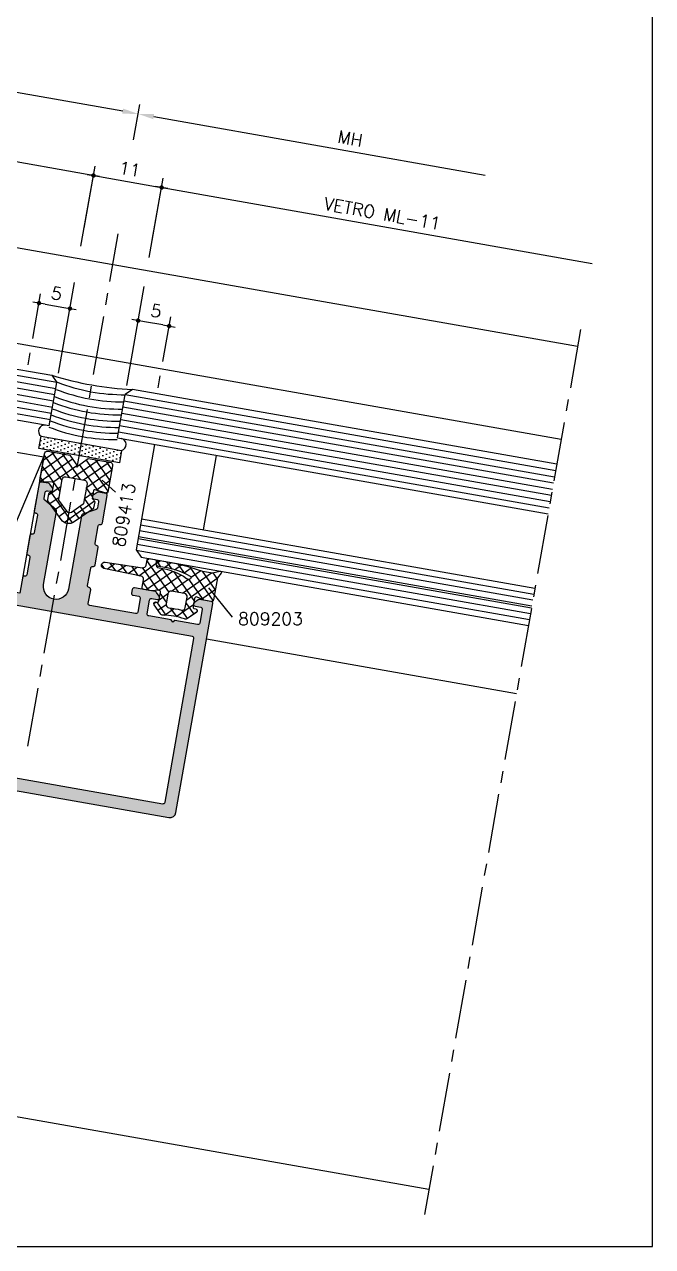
# Model space of a CAD drawing. Extents: x 0 to 4131, y -1600 to 527.
# Drawn here: x 340.2 to 440, y -640 to -445.7 of the extents above; entities that cross this region are included whole.
import ezdxf
from ezdxf.enums import TextEntityAlignment as Align

# ---------------------------------------------------------------- set-up
doc = ezdxf.new("R2010")
doc.units = 0
doc.header["$LTSCALE"] = 7.5
doc.header["$MEASUREMENT"] = 0
doc.linetypes.add('CENTER', pattern=[2, 1.25, -0.25, 0.25, -0.25])
doc.layers.get('0').update_dxf_attribs({"linetype": 'CONTINUOUS'})
doc.layers.get('DEFPOINTS').update_dxf_attribs({"linetype": 'CONTINUOUS'})
for name, color, linetype in [('ASSI', 1, 'CENTER'), ('FILL', 8, 'CONTINUOUS'), ('FINE', 7, 'CONTINUOUS'), ('GOMMA', 3, 'CONTINUOUS'), ('GROSSA', 4, 'CONTINUOUS'), ('MARCHIO', 7, 'CONTINUOUS'), ('QUOTE', 254, 'CONTINUOUS'), ('TESTO', 2, 'CONTINUOUS'), ('TRATTEGGI', 140, 'CONTINUOUS'), ('VETRO', 6, 'CONTINUOUS')]:
    doc.layers.add(name, color=color, linetype=linetype)
doc.styles.get("Standard").update_dxf_attribs({"font": 'romans.shx'})
doc.dimstyles.new('SCALA_1-1$0', dxfattribs={"dimtxt": 2, "dimasz": 1, "dimexe": 1.5, "dimexo": 1.5, "dimgap": 1, "dimtad": 3, "dimdsep": 46, "dimtxsty": 'Standard', "dimblk1": 'PUNTO', "dimblk2": 'PUNTO', "dimsah": 1, "dimcen": 0.09, "dimclrt": 2, "dimadec": 0, "dimazin": 0, "dimtfac": 0.7, "dimtmove": 0, "dimatfit": 3, "dimldrblk": 'PUNTO', "dimfxl": 1, "dimtolj": 2, "dimarcsym": 0})
pattern_1 = [(215, (229.9999999999999, -640), (0.7169705454388076, -1.02394005536124), []), (305, (229.9999999999999, -640), (1.02394005536124, 0.7169705454388076), [])]

# ---------------------------------------------------------------- blocks, each defined once
blk = doc.blocks.new('PUNTO')
blk.add_line((-1, 0), (1, 0))
at = {"const_width": 0.35}
blk.add_lwpolyline([(-0.1750000000000114, 0, 1), (0.1750000000000114, 0, 1)], format="xyb", close=True, dxfattribs=at)
blk = doc.blocks.new('*D238')
at = {"layer": 'DEFPOINTS', "color": 0, "transparency": 16777216}
for p in [(282.6977102990738, -457.6664681629597), (280.8408573280918, -468.1972046589948), (349.4048507702355, -479.5830029527925)]:
    blk.add_point(p, dxfattribs=at)
at = {"layer": 'QUOTE', "color": 0, "lineweight": -2, "transparency": 16777216}
for p, q in [((350.1565247938926, -469.5612772450019), (282.6977102990738, -457.6664681629597)), ((349.6653230367359, -478.1057913232742), (351.4018048134052, -468.2577137931505))]:
    blk.add_line(p, q, dxfattribs=at)
at = {"layer": 'QUOTE', "color": 0, "lineweight": -2, "transparency": 16777216, "rotation": 350.0000000000014}
blk.add_blockref('PUNTO', (351.1413325469048, -469.7349254226688), dxfattribs=at)
at = {"layer": 'QUOTE', "color": 2, "transparency": 16777216, "insert": (316.774413901817, -461.6442571979564), "char_height": 2, "attachment_point": 5, "rotation": 350.00000000000136}
blk.add_mtext('\\A2;VETRO ML-11', dxfattribs=at)
blk = doc.blocks.new('_None')
blk = doc.blocks.new('*D239')
at = {"layer": 'DEFPOINTS', "color": 0, "transparency": 16777216}
for p in [(360.2377360533698, -481.4931329071288), (430.418873250905, -483.7136948129995), (428.562020279923, -494.2444313090344)]:
    blk.add_point(p, dxfattribs=at)
at = {"layer": 'QUOTE', "color": 0, "lineweight": -2, "transparency": 16777216}
for p, q in [((360.4982083198701, -480.0159212776105), (362.2346900965389, -470.1678437474902)), ((362.9590255830507, -471.8187035546754), (430.418873250905, -483.7136948129995))]:
    blk.add_line(p, q, dxfattribs=at)
at = {"layer": 'QUOTE', "color": 0, "lineweight": -2, "transparency": 16777216, "rotation": 170.0000000000014}
blk.add_blockref('PUNTO', (361.9742178300385, -471.6450553770085), dxfattribs=at)
at = {"layer": 'QUOTE', "color": 2, "transparency": 16777216, "insert": (397.0362457723116, -475.796583677813), "char_height": 2, "attachment_point": 5, "rotation": 350.00000000000136}
blk.add_mtext('\\A2;VETRO ML-11', dxfattribs=at)

msp = doc.modelspace()

# ---------------------------------------------------------------- hatches: boundary and pattern name
at = {"layer": 'FILL'}
h = msp.add_hatch(dxfattribs=at)
h.set_pattern_fill('ANSI37', color=137, scale=10, angle=170, style=0)
h.set_pattern_definition(pattern_1)
edge = h.paths.add_edge_path(flags=16)
edge.add_line((346.9445490457047, -523.173272221226), (345.6565347409885, -521.3337971592902))
edge.add_arc((345.8203651498463, -521.2190818720198), 0.1999999999999939, 170.0000000000093, 215.0000000000082, ccw=False)
edge.add_line((345.6234035992438, -521.1843522364866), (346.1783548606843, -518.0370672367062))
edge.add_arc((346.6707587371903, -518.1238913255396), 0.4999999999999307, 80.00000000000671, 170.0000000000067, ccw=False)
edge.add_line((346.7575828260237, -517.6314874490336), (349.7120060850602, -518.1524319820344))
edge.add_arc((349.6251819962268, -518.6448358585404), 0.4999999999999966, -9.999999999998579, 80.00000000000142, ccw=False)
edge.add_line((350.1175858727329, -518.7316599473739), (349.5626346112927, -521.8789449471543))
edge.add_arc((349.3656730606902, -521.844215311621), 0.1999999999999613, 305.00000000005923, 350.00000000005736, ccw=False)
edge.add_line((349.4803883479606, -522.0080457204788), (347.6409132860247, -523.296060025195))
edge.add_arc((347.3541250678492, -522.8864840030504), 0.4999999999999964, 214.9999999999974, 304.9999999999974, ccw=False)
edge = h.paths.add_edge_path()
edge.add_line((343.8760689092501, -521.304069875292), (344.051976614212, -520.3064477062104))
edge.add_arc((344.2489381648144, -520.3411773417439), 0.199999999999981, 109.99999999995671, 169.999999999955, ccw=False)
edge.add_line((344.1805341361494, -520.1532388175867), (344.6145595662024, -519.9952664801327))
edge.add_line((344.6145595662024, -519.9952664801327), (344.8354780590114, -518.7423754482471))
edge.add_arc((344.6385165084089, -518.7076458127137), 0.2000000000000123, 349.999999999998, 447.4314079711714)
edge.add_line((344.6474795830366, -518.5078467554256), (342.7854317971407, -518.424314463073))
edge.add_arc((342.7943948717683, -518.2245154057848), 0.1999999999999575, 170.0000000000119, 267.4314079711828, ccw=False)
edge.add_line((342.5974333211659, -518.1897857702515), (343.3392963469757, -513.9824714793292))
edge.add_arc((343.8317002234818, -514.0692955681625), 0.4999999999999307, 80.00000000000671, 170.0000000000067, ccw=False)
edge.add_line((343.9185243123152, -513.5768916916566), (347.3653514478581, -514.1846603134909))
edge.add_line((347.3653514478581, -514.1846603134909), (348.582090810876, -515.9223442095096))
edge.add_line((348.582090810876, -515.9223442095096), (350.3197747068946, -514.7056048464917))
edge.add_line((350.3197747068946, -514.7056048464917), (353.7666018424372, -515.313373468326))
edge.add_arc((353.6797777536038, -515.805777344832), 0.4999999999999966, -9.999999999998579, 80.00000000000142, ccw=False)
edge.add_line((354.1721816301099, -515.8926014336655), (353.4303186043001, -520.0999157245877))
edge.add_arc((353.2333570536976, -520.0651860890544), 0.1999999999999909, 252.5685920288349, 350.00000000000927, ccw=False)
edge.add_line((353.1734442865747, -520.2560013408968), (351.395121996015, -519.6976381690065))
edge.add_arc((351.3352092288919, -519.8884534208489), 0.2000000000000761, 72.56859202879589, 169.9999999999687)
edge.add_line((351.1382476782894, -519.8537237853154), (350.9173291854804, -521.106614817201))
edge.add_line((350.9173291854804, -521.106614817201), (351.2711499578372, -521.4035056967886))
edge.add_arc((351.1425924358999, -521.5567145854122), 0.1999999999999878, -10.000000000007503, 49.999999999990905, ccw=False)
edge.add_line((351.3395539865023, -521.5914442209457), (351.1636462815404, -522.5890663900273))
edge.add_arc((350.9666847309377, -522.5543367544938), 0.2000000000002362, 305.0000000000089, 350.00000000000927, ccw=False)
edge.add_line((351.0814000182081, -522.7181671633518), (348.0917019184067, -524.811576309804))
edge.add_arc((347.2313372638802, -523.5828482433704), 1.499999999999966, 214.9999999999965, 304.99999999999795, ccw=False)
edge.add_line((346.0026091974466, -524.443212897897), (343.9092000509947, -521.4535147980957))
edge.add_arc((344.0730304598526, -521.3387995108254), 0.2000000000001429, 170.0000000000003, 214.9999999999982, ccw=False)
h = msp.add_hatch(color=253, dxfattribs=at)
edge = h.paths.add_edge_path()
edge.add_line((323.0657354900389, -529.1930880251026), (321.2184962023028, -528.86736989885))
edge.add_arc((321.1664017490028, -529.1628122247537), 0.3000000000000237, 80.00000000000777, 170.0000000000136)
edge.add_line((320.8709594230991, -529.1107177714537), (315.0190158357235, -562.298739047965))
edge.add_arc((316.0038235887357, -562.472387225632), 0.999999999999998, 169.9999999999998, 259.9999999999998)
edge.add_line((315.8301754110688, -563.4571949786442), (363.1009475556548, -571.792307506657))
edge.add_arc((363.2745957333217, -570.8074997536448), 1.000000000000012, 259.9999999999999, 349.9999999999998)
edge.add_line((364.259403486334, -570.9811479313117), (370.1113470737096, -537.7931266548002))
edge.add_arc((369.8159047478059, -537.7410322015), 0.2999999999999612, 349.9999999999974, 439.9999999999996)
edge.add_line((369.867999201106, -537.4455898755965), (368.0207599133699, -537.1198717493439))
edge.add_arc((367.9686654600698, -537.4153140752477), 0.3000000000001127, 80.00000000000527, 125.0000000000001)
edge.add_line((367.7965925291644, -537.1695684619609), (367.1892557095233, -537.5948302813059))
edge.add_arc((367.3613286404286, -537.8405758945927), 0.300000000000105, 124.9999999999897, 169.9999999999914)
edge.add_line((367.0658863145248, -537.7884814412926), (367.0527349080728, -537.8630667736066))
edge.add_arc((367.3481772339765, -537.9151612269068), 0.3000000000000246, 169.9999999999912, 259.99999999998)
edge.add_line((367.2960827806763, -538.2106035528105), (368.1824097583874, -538.3668869127107))
edge.add_arc((368.1303153050874, -538.6623292386143), 0.2999999999999678, -10.000000000005286, 80.00000000000591, ccw=False)
edge.add_line((368.425757630991, -538.7144236919144), (368.0437316401236, -540.8810007485413))
edge.add_arc((367.7482893142201, -540.8289062952414), 0.299999999999888, 259.9999999999987, 350.0000000000142, ccw=False)
edge.add_line((367.69619486092, -541.1243486211449), (364.1000960872424, -540.490259382053))
edge.add_line((364.1000960872424, -540.490259382053), (363.7541097832216, -540.7338806452642))
edge.add_line((363.7541097832216, -540.7338806452642), (363.5123123858008, -540.3866172566682))
edge.add_line((363.5123123858008, -540.3866172566682), (359.9162136121235, -539.7525280175762))
edge.add_arc((359.9683080654235, -539.4570856916724), 0.3000000000000279, 170.0000000000109, 260.00000000001893, ccw=False)
edge.add_line((359.6728657395198, -539.4049912383724), (360.0548917303872, -537.2384141817455))
edge.add_arc((360.3503340562908, -537.2905086350455), 0.2999999999999818, 80.00000000001171, 170.0000000000064, ccw=False)
edge.add_line((360.4024285095908, -536.9950663091419), (361.2887554873019, -537.1513496690422))
edge.add_arc((361.340849940602, -536.8559073431385), 0.3000000000000287, 260.0000000000024, 350.0000000000099)
edge.add_line((361.6362922665056, -536.9080017964385), (361.6494436729577, -536.8334164641244))
edge.add_arc((361.354001347054, -536.7813220108245), 0.300000000000018, 350.0000000000297, 395.0000000000255)
edge.add_line((361.5997469603407, -536.6092490799191), (361.1744851409956, -536.0019122602779))
edge.add_arc((360.9287395277087, -536.1739851911832), 0.3000000000001166, 34.99999999998811, 79.9999999999834)
edge.add_line((360.9808339810089, -535.8785428652795), (357.6563830637546, -535.2923524725265))
edge.add_arc((357.6042886104544, -535.5877947984302), 0.2999999999999942, 79.999999999993, 170.0000000000068)
edge.add_line((357.3088462845508, -535.5357003451302), (357.2046573779507, -536.1265849969373))
edge.add_arc((357.5000997038544, -536.1786794502373), 0.3000000000000148, 170.000000000002, 259.9999999999961)
edge.add_line((357.4480052505543, -536.474121776141), (358.3343322282652, -536.6304051360412))
edge.add_arc((358.2822377749651, -536.925847461945), 0.3000000000000855, -9.999999999989825, 79.99999999998778, ccw=False)
edge.add_line((358.5776801008689, -536.977941915245), (358.1956541100016, -539.144518971872))
edge.add_arc((357.9002117840979, -539.092424518572), 0.3000000000000237, 260.00000000000466, 350.0000000000078, ccw=False)
edge.add_line((357.8481173307979, -539.3878668444756), (350.5605399585073, -538.1028703297403))
edge.add_arc((350.6126344118073, -537.8074280038368), 0.2999999999999538, 169.9999999999996, 260.0000000000054, ccw=False)
edge.add_line((350.3171920859037, -537.7553335505366), (350.6992180767709, -535.5887564939096))
edge.add_arc((350.4037757508673, -535.5366620406095), 0.2999999999999851, 349.9999999999872, 439.9999999999787)
edge.add_arc((350.5079646574675, -534.9457773888022), 0.2999999999999752, 169.9999999999983, 259.9999999999979, ccw=False)
edge.add_line((350.2125223315639, -534.893682935502), (350.6981510495709, -532.1395456159844))
edge.add_arc((350.9935933754746, -532.1916400692845), 0.3000000000000262, 80.00000000000512, 170.0000000000051, ccw=False)
edge.add_arc((351.0977822820748, -531.6007554174771), 0.2999999999999637, 259.9999999999947, 349.9999999999898)
edge.add_line((351.3932246079784, -531.6528498707773), (351.8794395054459, -528.895388162343))
edge.add_arc((351.5839971795422, -528.843293709043), 0.3000000000000189, 350.0000000000131, 440.0000000000211)
edge.add_arc((351.6881860861423, -528.2524090572356), 0.2999999999999727, 169.9999999999979, 260.00000000000057, ccw=False)
edge.add_line((351.3927437602387, -528.2003146039356), (351.8789586577061, -525.4428528955013))
edge.add_arc((352.1744009836097, -525.4949473488014), 0.2999999999999538, 80.0000000000054, 170.0000000000054, ccw=False)
edge.add_arc((352.2785898902098, -524.9040626969942), 0.2999999999999332, 259.9999999999964, 350.0000000000022)
edge.add_line((352.5740322161134, -524.9561571502942), (353.3386703773085, -520.619678648124))
edge.add_arc((353.0432280514048, -520.5675841948241), 0.3000000000000888, 350.0000000000155, 440.0000000000181)
edge.add_line((353.0953225047048, -520.2721418689204), (351.9374486440773, -520.0679774670347))
edge.add_arc((351.8853541907773, -520.3634197929383), 0.2999999999999415, 80.00000000001879, 125.0000000000152)
edge.add_line((351.713281259872, -520.1176741796517), (351.1059444402307, -520.5429359989968))
edge.add_arc((351.2780173711361, -520.7886816122833), 0.2999999999999094, 125.0000000000357, 170.0000000000317)
edge.add_line((350.9825750452325, -520.7365871589834), (350.9694236387804, -520.8111724912975))
edge.add_arc((351.264865964684, -520.8632669445976), 0.299999999999948, 169.9999999999804, 259.9999999999853)
edge.add_line((351.2127715113838, -521.1587092705012), (351.70517538789, -521.2455333593347))
edge.add_arc((351.6530809345898, -521.5409756852383), 0.3000000000000345, -10.00000000000881, 79.99999999998062, ccw=False)
edge.add_line((351.9485232604935, -521.5930701385385), (351.775067953839, -522.5767840656846))
edge.add_arc((351.4796256279352, -522.5246896123845), 0.30000000000006, 289.999999999991, 349.9999999999842, ccw=False)
edge.add_line((351.5822316709329, -522.8065973986203), (349.4121045206679, -523.5964590858897))
edge.add_arc((349.5147105636657, -523.8783668721254), 0.2999999999999688, 110.0000000000207, 170.0000000000171)
edge.add_line((349.219268237762, -523.8262724188254), (347.165566852395, -535.4733917485814))
edge.add_arc((345.1959513463706, -535.1260953932476), 2.000000000000012, 169.9999999999999, 349.99999999999943, ccw=False)
edge.add_line((343.2263358403461, -534.7787990379137), (345.2800372257133, -523.1316797081577))
edge.add_arc((344.9845948998096, -523.0795852548578), 0.300000000000032, 350.0000000000301, 410.0000000000268)
edge.add_line((345.1774311827155, -522.849771921922), (343.4083273209317, -521.3653175239847))
edge.add_arc((343.6011636038377, -521.1355041910491), 0.2999999999999765, 169.999999999984, 229.9999999999795, ccw=False)
edge.add_line((343.305721277934, -521.083409737749), (343.4791765845886, -520.0996958106028))
edge.add_arc((343.7746189104922, -520.1517902639029), 0.2999999999999514, 80.0000000000054, 170.0000000000081, ccw=False)
edge.add_line((343.8267133637923, -519.8563479379993), (344.3191172402985, -519.9431720268327))
edge.add_arc((344.3712116935985, -519.6477297009291), 0.2999999999999653, 260.0000000000086, 350.0000000000032)
edge.add_line((344.6666540195021, -519.6998241542291), (344.6798054259542, -519.625238821915))
edge.add_arc((344.3843631000506, -519.5731443686147), 0.2999999999999604, 349.999999999967, 394.9999999999632)
edge.add_line((344.6301087133373, -519.4010714377097), (344.2048468939921, -518.7937346180685))
edge.add_arc((343.9591012807055, -518.9658075489735), 0.2999999999998988, 34.99999999998077, 79.9999999999732)
edge.add_line((344.0111957340056, -518.67036522307), (342.8533218733779, -518.4662008211842))
edge.add_arc((342.8012274200779, -518.7616431470879), 0.2999999999999299, 80.00000000001565, 170.0000000000294)
edge.add_line((342.5057850941743, -518.709548693788), (341.7411469329796, -523.0460271959581))
edge.add_arc((342.0365892588833, -523.0981216492581), 0.2999999999999472, 169.9999999999969, 260.0000000000023)
edge.add_arc((341.932400352283, -523.6890063010653), 0.299999999999976, -10.00000000001279, 79.99999999998141, ccw=False)
edge.add_line((342.2278426781867, -523.7411007543654), (341.7416277807193, -526.4985624627996))
edge.add_arc((341.4461854548156, -526.4464680094995), 0.3000000000000452, 260.0000000000029, 350.0000000000002, ccw=False)
edge.add_arc((341.3419965482154, -527.0373526613068), 0.2999999999999381, 79.99999999999112, 169.9999999999969)
edge.add_line((341.0465542223118, -526.9852582080068), (340.5603393248445, -529.7427199164412))
edge.add_arc((340.8557816507482, -529.7948143697412), 0.2999999999999867, 170.000000000001, 260.0000000000015)
edge.add_arc((340.751592744148, -530.3856990215485), 0.2999999999999496, -9.999999999999886, 79.99999999999432, ccw=False)
edge.add_line((341.0470350700516, -530.4377934748485), (340.5614063520445, -533.1919307943663))
edge.add_arc((340.2659640261409, -533.1398363410663), 0.2999999999999489, 260.0000000000103, 350.00000000001074, ccw=False)
edge.add_arc((340.1617751195407, -533.7307209928734), 0.2999999999999472, 79.99999999999693, 170.0000000000023)
edge.add_line((339.8663327936371, -533.6786265395734), (339.4843068027697, -535.8452035962003))
edge.add_arc((339.1888644768659, -535.7931091429002), 0.3000000000000402, 260.0000000000083, 350.00000000000557, ccw=False)
edge.add_line((339.1367700235659, -536.088551468804), (331.8491926512752, -534.8035549540687))
edge.add_arc((331.9012871045753, -534.508112628165), 0.3000000000000148, 169.9999999999966, 260.00000000000193, ccw=False)
edge.add_line((331.6058447786717, -534.4560181748649), (331.987870769539, -532.289441118238))
edge.add_arc((332.2833130954426, -532.3415355715381), 0.2999999999999308, 79.9999999999938, 169.9999999999991, ccw=False)
edge.add_line((332.3354075487427, -532.0460932456344), (333.2217345264539, -532.2023766055347))
edge.add_arc((333.2738289797539, -531.9069342796311), 0.2999999999999538, 260.0000000000054, 350.0000000000081)
edge.add_line((333.5692713056575, -531.9590287329311), (333.6734602122579, -531.3681440811238))
edge.add_arc((333.3780178863542, -531.3160496278236), 0.3000000000000476, 349.9999999999976, 440.0000000000029)
edge.add_line((333.4301123396542, -531.02060730192), (330.1056614223997, -530.434416909167))
edge.add_arc((330.0535669690996, -530.7298592350708), 0.300000000000083, 79.99999999999048, 124.9999999999966)
edge.add_line((329.8814940381943, -530.484113621784), (329.2741572185531, -530.9093754411291))
edge.add_arc((329.4462301494585, -531.1551210544155), 0.2999999999998977, 125.0000000000373, 170.0000000000339)
edge.add_line((329.1507878235549, -531.1030266011157), (329.1376364171028, -531.1776119334298))
edge.add_arc((329.4330787430064, -531.2297063867298), 0.2999999999999637, 169.9999999999947, 260.0000000000059)
edge.add_line((329.3809842897064, -531.5251487126335), (330.2673112674171, -531.6814320725338))
edge.add_arc((330.2152168141171, -531.9768743984375), 0.3000000000000476, -9.999999999997101, 79.99999999999761, ccw=False)
edge.add_line((330.5106591400207, -532.0289688517375), (330.1286331491536, -534.1955459083645))
edge.add_arc((329.8331908232499, -534.1434514550645), 0.3000000000000987, 259.99999999999363, 350.0000000000048, ccw=False)
edge.add_line((329.7810963699498, -534.4388937809681), (326.1849975962726, -533.804804541876))
edge.add_line((326.1849975962726, -533.8048045418761), (325.8390112922516, -534.0484258050874))
edge.add_line((325.8390112922515, -534.0484258050874), (325.5972138948307, -533.7011624164912))
edge.add_line((325.5972138948307, -533.7011624164912), (322.0011151211535, -533.0670731773994))
edge.add_arc((322.0532095744535, -532.7716308514957), 0.2999999999999546, 169.9999999999777, 259.9999999999889, ccw=False)
edge.add_line((321.75776724855, -532.7195363981956), (322.1397932394171, -530.5529593415687))
edge.add_arc((322.4352355653207, -530.6050537948687), 0.2999999999999258, 79.99999999999909, 170.0000000000045, ccw=False)
edge.add_line((322.4873300186208, -530.309611468965), (323.3736569963319, -530.4658948288653))
edge.add_arc((323.4257514496319, -530.1704525029617), 0.2999999999999612, 259.9999999999974, 350.0000000000113)
edge.add_line((323.7211937755356, -530.2225469562617), (323.7343451819877, -530.1479616239476))
edge.add_arc((323.4389028560839, -530.0958671706476), 0.3000000000001053, 350.0000000000133, 395.0000000000168)
edge.add_line((323.6846484693706, -529.9237942397422), (323.2593866500255, -529.316457420101))
edge.add_arc((323.0136410367388, -529.4885303510063), 0.2999999999999688, 35.00000000000457, 80.00000000000054)
edge = h.paths.add_edge_path(flags=16)
edge.add_arc((322.0941281890256, -535.418955098161), 0.3000000000000476, 79.99999999999756, 169.9999999999975)
edge.add_line((321.7986858631219, -535.3668606448608), (317.214373972715, -561.3657853243832))
edge.add_arc((317.5098162986186, -561.4178797776831), 0.2999999999999629, 170.0000000000112, 260.0000000000192)
edge.add_line((317.4577218453186, -561.7133221035867), (362.1679938320727, -569.5969493696655))
edge.add_arc((362.2200882853729, -569.301507043762), 0.2999999999999538, 260.0000000000054, 350.0000000000028)
edge.add_line((362.5155306112765, -569.353601497062), (367.0998425016835, -543.3546768175396))
edge.add_arc((366.8044001757799, -543.3025823642395), 0.2999999999999357, 349.9999999999938, 440.0000000000049)
edge.add_line((366.85649462908, -543.0071400383359), (322.1462226423257, -535.1235127722572))
h = msp.add_hatch(dxfattribs=at)
h.set_pattern_fill('ANSI37', color=137, scale=10, angle=170, style=0)
h.set_pattern_definition(pattern_1)
h.paths.add_polyline_path([(361.470986577678, -535.6707219560003, -0.4931454260313065), (361.7925756264059, -536.0216748187277), (361.5215361596189, -537.5588160191132), (361.0442260786266, -537.5170567980399, 0.6370702608069254), (360.7723337425164, -537.9879881383729), (361.7704771072861, -539.4134845952117, 0.2448502030394137), (362.1803394917858, -539.6266962950327, -0.08777722502794641), (365.6116494630506, -540.2317288221407, 0.2448502030393339), (366.069716817434, -540.1715565526441), (367.4952132742729, -539.1734131878743, 0.6370702608074456), (367.4007860568984, -538.637889826701), (366.9379788011865, -538.5138809962815), (367.2090182679732, -536.9767397958959, -0.4931454260313076), (367.6312460723991, -536.756941913085), (368.6101667798304, -537.2134201356869, 0.06554346281524528), (368.6848578050524, -537.2369701254795), (369.867999201106, -537.4455898755967, 0.4142135623730951), (370.2155359803097, -537.2022420029932), (370.8341510891494, -533.6939013828908), (371.4467937669005, -532.9498276996862, 0.7195149494985379), (371.2457890427693, -532.6282076734981), (370.0656019503466, -532.9110128182643), (368.4754374826852, -532.6306239188515, 0.0345832681918422), (363.1570101190574, -531.1851283737627), (361.6202781307927, -530.9141610621139, 0.9233661372519695), (361.5108366479725, -531.9049650893708, -0.09779404551919127), (366.5848582666086, -533.4580067451985, -0.5226703353422599), (366.6238148468454, -533.7841057770087, -0.3865361286482716), (365.9512755872275, -533.7765497449152, 0.1265163381791525), (361.6443825200031, -532.1316772938189, -0.453221551783086), (361.0794159786221, -531.4280484389739), (361.1315104319224, -531.1326061130701, 0.4142135623730916), (360.8881625593187, -530.7850693338664), (360.0018355816078, -530.6287859739662, 0.4142135623730671), (359.6542988024041, -530.8721338465698), (359.5127528967063, -531.674880568195, -0.4052432957209562), (358.948691768929, -532.0828950776339), (352.9774093037618, -531.2181975994865, 0.9697392325154676), (352.8038430744317, -532.2025406003859), (358.7107570989872, -533.4322896455332, -0.4052432957209554), (359.1012519974341, -534.0086181369934), (358.8902468206694, -535.2052879598234, 0.4142135623730882), (359.133594693273, -535.5528247390271), (360.3556318094253, -535.7683028540318)])
h.paths.add_polyline_path([(363.5535728953602, -535.8244728442555), (365.6216691766855, -536.1891340173561, -0.4142135623730276), (366.0272489643581, -536.7683619826955), (365.7359361369508, -538.4204791245943, -0.4410091218321897), (365.1125078448064, -538.8161823432852, 0.04533686841581552), (363.1335245967592, -538.4672342022843, -0.4410091218320883), (362.6830321026131, -537.882169773827), (362.9743449300206, -536.2300526319282, -0.4142135623730981)], flags=16)
at = {"layer": 'QUOTE'}
h = msp.add_hatch(dxfattribs=at)
h.set_pattern_fill('DOTS', color=256, scale=10, angle=20, style=0)
h.set_pattern_definition([(20, (-788.8262571137177, -643.6962796774749), (0.07989135441705347, 0.6941891827804643), [0, -0.625])])
h.paths.add_polyline_path([(355.6202422756157, -513.4390119042428), (355.2729459202828, -515.4086274102673), (342.4704451311234, -513.1512011005971), (342.8177414864572, -511.1815855945726)])

# ---------------------------------------------------------------- linework, layer by layer
at = {"layer": 'ASSI'}
for p, q in [((340.7290110613127, -560.459372621214), (355.0890010177923, -479.0198226511388)), ((428.562020279923, -494.2444313090344), (403.764352078816, -634.8789961468852))]:
    msp.add_line(p, q, dxfattribs=at)
at = {"layer": 'FINE'}
for p, q in [((428.0863689822875, -496.9419838657922), (280.3652060304562, -470.8947572157526)), ((425.4816463172835, -511.7141001609754), (277.7604833654523, -485.6668735109357)), ((337.3926443106463, -528.4119502651955), (343.2524722581422, -514.4748753558354)), ((352.5443992357331, -518.1689428840285), (354.6496005994297, -520.0719446631806)), ((369.1211835700269, -543.408622931685), (418.3620878071549, -552.0911229031725)), ((256.7490706419691, -604.8285164941095), (404.4702335938005, -630.875743144149))]:
    msp.add_line(p, q, dxfattribs=at)
msp.add_lwpolyline([(335.7771599566742, -528.0756256914013), (338.3284334930818, -513.6066344675007), (343.2524722581422, -514.4748753558354), (339.4322123494699, -536.1406459221039), (334.5081735844094, -535.2724050337692), (335.5660727928813, -529.2727604857744)], dxfattribs=at)
for centre, radius, start, end in [((359.3808827997613, -454.2299545746184), 49.54519974942488, 252.5801682770365, 267.6295970777668), ((355.9845170512735, -475.5003767763228), 29.08144520120311, 248.6891472881441, 270.493044916671), ((355.5119507456127, -477.7947851892648), 29.08144520120311, 248.6891472881441, 270.493044916671), ((355.7819887976148, -476.6475806343), 29.08144520120311, 248.6891472881441, 270.493044916671), ((355.1708883008698, -479.7290464314894), 29.08144520120311, 248.6891472881441, 270.493044916671), ((355.3479876897602, -478.7246658870095), 29.08144520120311, 248.6891472881441, 270.493044916671), ((354.8344063654501, -481.6373303144648), 29.08144520120311, 248.6891472881441, 270.493044916671), ((355.0002942387337, -480.696533434617), 29.08144520120311, 248.6891472881441, 270.493044916671), ((343.3686529461197, -510.3941074554492), 0.9610542419575807, 79.93218099061258, 235.0237669481208), ((354.6425683321361, -482.6440615372646), 29.08144520120311, 248.6891472881441, 270.493044916671), ((355.371888228274, -512.5106016914847), 0.9610542419575807, 284.976233051878, 80.06781900938523)]:
    msp.add_arc(centre, radius, start, end, dxfattribs=at)
at = {"layer": 'GOMMA'}
for points in [[(343.8760689092501, -521.304069875292), (344.051976614212, -520.3064477062104, -0.2679491924311176), (344.1805341361494, -520.1532388175867), (344.6145595662024, -519.9952664801327), (344.8354780590114, -518.7423754482471, 0.4527334226614412), (344.6474795830366, -518.5078467554256), (342.7854317971407, -518.424314463073, -0.4527334226614391), (342.5974333211659, -518.1897857702515), (343.3392963469757, -513.9824714793292, -0.4142135623730954), (343.9185243123152, -513.5768916916566), (347.3653514478581, -514.1846603134909), (348.582090810876, -515.9223442095096), (350.3197747068946, -514.7056048464917), (353.7666018424372, -515.313373468326, -0.4142135623730951), (354.1721816301099, -515.8926014336655), (353.4303186043001, -520.0999157245877, -0.4527334226614389), (353.1734442865747, -520.2560013408968), (351.395121996015, -519.6976381690065, 0.452733422661441), (351.1382476782894, -519.8537237853154), (350.9173291854804, -521.106614817201), (351.2711499578372, -521.4035056967886, -0.2679491924311176), (351.3395539865023, -521.5914442209457), (351.1636462815404, -522.5890663900273, -0.1989123673796559), (351.0814000182081, -522.7181671633518), (348.0917019184067, -524.811576309804, -0.4142135623731018), (346.0026091974466, -524.443212897897), (343.9092000509947, -521.4535147980957, -0.1989123673796545)], [(346.9445490457047, -523.173272221226), (345.6565347409885, -521.3337971592902, -0.1989123673796546), (345.6234035992438, -521.1843522364866), (346.1783548606843, -518.0370672367062, -0.4142135623730951), (346.7575828260237, -517.6314874490336), (349.7120060850602, -518.1524319820344, -0.4142135623730951), (350.1175858727329, -518.7316599473739), (349.5626346112927, -521.8789449471543, -0.1989123673796568), (349.4803883479606, -522.0080457204788), (347.6409132860247, -523.296060025195, -0.4142135623731002)], [(360.7723337425164, -537.9879881383729, -0.6370702608069253), (361.0442260786266, -537.5170567980399), (361.3389673081684, -537.5428433142985, 0.3888787318529617), (361.5533600073204, -537.3783340102136), (361.7925756264059, -536.0216748187277, 0.4931454260313065), (361.470986577678, -535.6707219560003), (360.3556318094253, -535.7683028540318), (359.133594693273, -535.5528247390271, -0.4142135623730882), (358.8902468206694, -535.2052879598234), (359.1012519974341, -534.0086181369934, 0.4052432957209554), (358.7107570989872, -533.4322896455332), (352.8038430744317, -532.2025406003859, -0.9697392325154702), (352.9774093037618, -531.2181975994865), (358.948691768929, -532.0828950776339, 0.4052432957209562), (359.5127528967063, -531.674880568195), (359.6542988024041, -530.8721338465698, -0.4142135623730672), (360.0018355816078, -530.6287859739662), (360.8881625593187, -530.7850693338664, -0.4142135623730916), (361.1315104319224, -531.1326061130701), (361.0794159786221, -531.4280484389739, 0.414213562373095), (361.5661117238295, -532.1231219973813, -0.1286776343090358), (365.9512755872274, -533.7765497449151, 0.3865361286483825), (366.6238148468454, -533.7841057770086, 0.522670335346423), (366.5848582666063, -533.4580067451973, 0.0977940455191428), (361.5108366479725, -531.9049650893708, -1.011468768470314), (361.7105314013673, -530.9251732865314, -0.04380891343036498), (368.4754374826852, -532.6306239188515), (370.0656019503466, -532.9110128182642), (371.2457890427693, -532.6282076734981, -0.7195149494985378), (371.4467937669005, -532.9498276996862), (370.8341510891494, -533.6939013828908), (370.2155359803097, -537.2022420029932, -0.414213562373095), (369.867999201106, -537.4455898755967), (368.6848578050524, -537.2369701254795, -0.06554346281524528), (368.6101667798304, -537.2134201356869), (367.6312460723991, -536.756941913085, 0.4931454260313073), (367.2090182679732, -536.9767397958959), (366.969802648888, -538.3333989873818, 0.3888787318529617), (367.1150003904699, -538.5613137881729), (367.4007860568984, -538.637889826701, -0.6370702608074451), (367.4952132742729, -539.1734131878743), (366.069716817434, -540.1715565526441, -0.2448502030393978), (365.6116494630505, -540.2317288221407, 0.08777722502794418), (362.1803394917858, -539.6266962950327, -0.2448502030393947), (361.7704771072861, -539.4134845952117)], [(366.0272489643581, -536.7683619826955, 0.4142135623730276), (365.6216691766855, -536.1891340173561), (363.5535728953602, -535.8244728442555, 0.4142135623730981), (362.9743449300206, -536.2300526319282), (362.6830321026131, -537.882169773827, 0.4410091218320271), (363.1335245967591, -538.4672342022843, -0.04533686841581869), (365.1125078448064, -538.8161823432852, 0.4410091218321683), (365.7359361369508, -538.4204791245943)]]:
    msp.add_lwpolyline(points, format="xyb", close=True, dxfattribs=at)
at = {"layer": 'GROSSA'}
msp.add_lwpolyline([(315.8301754110688, -563.4571949786442), (363.1009475556548, -571.792307506657, 0.414213562373095), (364.259403486334, -570.9811479313117), (370.1113470737096, -537.7931266548002, 0.4142135623731228), (369.867999201106, -537.4455898755965), (368.0207599133699, -537.1198717493439, 0.1989123673796375), (367.7965925291644, -537.1695684619609), (367.1892557095233, -537.5948302813059, 0.1989123673796712), (367.0658863145248, -537.7884814412926), (367.0527349080728, -537.8630667736068, 0.4142135623730673), (367.2960827806763, -538.2106035528105), (368.1824097583874, -538.3668869127107, -0.4142135623731504), (368.425757630991, -538.7144236919144), (368.0437316401236, -540.8810007485413, -0.4142135623731504), (367.69619486092, -541.1243486211449), (364.1000960872424, -540.490259382053), (363.7541097832216, -540.7338806452642), (363.5123123858008, -540.3866172566682), (359.9162136121234, -539.7525280175762, -0.4142135623731504), (359.6728657395198, -539.4049912383724), (360.0548917303872, -537.2384141817455, -0.4142135623730673), (360.4024285095908, -536.9950663091419), (361.2887554873019, -537.1513496690422, 0.4142135623731228), (361.6362922665056, -536.9080017964385), (361.6494436729577, -536.8334164641244, 0.1989123673796406), (361.5997469603407, -536.6092490799191), (361.1744851409956, -536.0019122602779, 0.1989123673796436), (360.9808339810089, -535.8785428652795), (357.6563830637546, -535.2923524725265, 0.4142135623731784), (357.3088462845508, -535.5357003451302), (357.2046573779507, -536.1265849969373, 0.4142135623730672), (357.4480052505543, -536.474121776141), (358.3343322282652, -536.6304051360412, -0.4142135623730118), (358.5776801008689, -536.977941915245), (358.1956541100016, -539.144518971872, -0.4142135623731226), (357.8481173307979, -539.3878668444756), (350.5605399585072, -538.1028703297403, -0.4142135623731114), (350.3171920859037, -537.7553335505366), (350.6992180767709, -535.5887564939096, 0.4142135623730673), (350.4558702041675, -535.2412197147058), (350.4558702041675, -535.2412197147058, -0.414213562373095), (350.2125223315639, -534.893682935502), (350.6981510495709, -532.1395456159844, -0.414213562373095), (351.0456878287747, -531.8961977433808, 0.4142135623730674), (351.3932246079784, -531.6528498707773), (351.8794395054459, -528.895388162343, 0.4142135623731227), (351.6360916328422, -528.5478513831392), (351.6360916328422, -528.5478513831392, -0.414213562373095), (351.3927437602387, -528.2003146039356), (351.8789586577061, -525.4428528955013, -0.414213562373095), (352.2264954369098, -525.1995050228977, 0.4142135623731226), (352.5740322161134, -524.9561571502942), (353.3386703773085, -520.6196786481241, 0.4142135623731227), (353.0953225047048, -520.2721418689204), (351.9374486440773, -520.0679774670347, 0.1989123673796436), (351.713281259872, -520.1176741796517), (351.1059444402306, -520.5429359989968, 0.1989123673796406), (350.9825750452325, -520.7365871589834), (350.9694236387804, -520.8111724912975, 0.4142135623731227), (351.2127715113838, -521.1587092705012), (351.70517538789, -521.2455333593347, -0.4142135623730396), (351.9485232604935, -521.5930701385385), (351.7750679538389, -522.5767840656846, -0.2679491924310988), (351.5822316709329, -522.8065973986203), (349.4121045206679, -523.5964590858897, 0.2679491924310988), (349.219268237762, -523.8262724188254), (347.165566852395, -535.4733917485814, -0.9999999999999999), (343.2263358403461, -534.7787990379137), (345.2800372257133, -523.1316797081577, 0.2679491924311116), (345.1774311827155, -522.849771921922), (343.4083273209317, -521.3653175239847, -0.2679491924310988), (343.305721277934, -521.083409737749), (343.4791765845886, -520.0996958106028, -0.4142135623731228), (343.8267133637923, -519.8563479379993), (344.3191172402985, -519.9431720268327, 0.4142135623730672), (344.6666540195021, -519.6998241542291), (344.6798054259542, -519.625238821915, 0.1989123673796406), (344.6301087133373, -519.4010714377097), (344.2048468939921, -518.7937346180684, 0.1989123673796292), (344.0111957340056, -518.67036522307), (342.8533218733779, -518.4662008211842, 0.4142135623731505), (342.5057850941743, -518.709548693788), (341.7411469329796, -523.046027195958, 0.4142135623731226), (341.9844948055832, -523.3935639751617, -0.4142135623730673), (342.2278426781867, -523.7411007543654), (341.7416277807193, -526.4985624627997, -0.414213562373095), (341.3940910015156, -526.7419103354033), (341.3940910015156, -526.7419103354033, 0.4142135623731227), (341.0465542223118, -526.9852582080068), (340.5603393248445, -529.742719916441, 0.414213562373095), (340.8036871974481, -530.0902566956448, -0.4142135623730673), (341.0470350700516, -530.4377934748485), (340.5614063520445, -533.1919307943663, -0.4142135623730948), (340.2138695728408, -533.4352786669698), (340.2138695728408, -533.4352786669698, 0.4142135623731227), (339.8663327936371, -533.6786265395734)], format="xyb", dxfattribs=at)
msp.add_lwpolyline([(322.1462226423257, -535.1235127722572, 0.414213562373095), (321.7986858631219, -535.3668606448608), (317.214373972715, -561.3657853243831, 0.4142135623731226), (317.4577218453186, -561.7133221035867), (362.1679938320728, -569.5969493696655, 0.414213562373095), (362.5155306112765, -569.353601497062), (367.0998425016835, -543.3546768175396, 0.4142135623731228), (366.85649462908, -543.0071400383359)], format="xyb", close=True, dxfattribs=at)
at = {"layer": 'MARCHIO'}
for points in [[(229.9999999999999, -640), (439.9999999999999, -640), (439.9999999999999, -343), (229.9999999999999, -343)], [(355.6202422756157, -513.4390119042428), (355.2729459202828, -515.4086274102673), (342.4704451311234, -513.1512011005971), (342.8177414864572, -511.1815855945726)]]:
    msp.add_lwpolyline(points, close=True, dxfattribs=at)
at = {"layer": 'QUOTE'}
for p, q in [((355.7908906880151, -459.5133253923415), (294.4339857158884, -448.6944475929903)), ((357.5273406510242, -464.0623544943114), (358.513382337046, -458.4702342069906)), ((360.7149294530761, -460.3815662806765), (413.4122271627612, -469.6735216773202)), ((349.1576882708245, -480.9847311421938), (351.4018048134052, -468.2577137931522)), ((352.126140299917, -469.9085736003375), (360.9894100770269, -471.4714071993398)), ((360.0096101653667, -482.7868991083448), (362.2346900965395, -470.1678437474884)), ((345.5960613193588, -501.1837213203019), (348.1377277534102, -486.7692146813332)), ((356.4266683882132, -503.1067716698643), (359.1970661103417, -487.395065435247)), ((341.4920602098996, -495.6648157843524), (342.7472991036116, -488.5460022671671)), ((343.4716345901234, -490.1968620743523), (346.4260578491596, -490.7178066073531)), ((362.1829818973546, -493.4961774500238), (359.2285586383182, -492.9752329170232)), ((362.1730230231553, -499.3114275153578), (363.4282619168672, -492.1926139981724)), ((340.7537116092762, -499.8521987796082), (341.0892320487056, -497.949367811362)), ((361.4346744225319, -503.4988105106136), (361.7701948619613, -501.5959795423673)), ((369.404099627541, -535.2653702655194), (373.1927270940548, -539.9595087265375))]:
    msp.add_line(p, q, dxfattribs=at)
for points in [[(355.8632440953763, -459.1029888285865), (355.7185372806539, -459.9236619560966), (358.2529100705457, -459.9474458365089)], [(360.7872828604374, -459.9712297169214), (360.6425760457149, -460.7919028444316), (358.2529100705456, -459.9474458365091)]]:
    msp.add_solid(points, dxfattribs=at)
at = {"layer": 'TRATTEGGI'}
for p, q in [((345.3362503901452, -502.657182319689), (276.8926281423143, -490.5887250599783)), ((344.9889540348113, -504.6267978257134), (276.5453317869804, -492.5583405660027)), ((345.1626022124782, -503.6419900727012), (276.7189799646474, -491.5735328129905)), ((344.6416576794775, -506.5964133317378), (276.1980354316466, -494.527956072027)), ((344.8153058571444, -505.6116055787256), (276.3716836093135, -493.5431483190149)), ((344.2943613241436, -508.5660288377623), (275.8507390763127, -496.4975715780515)), ((344.4680095018105, -507.58122108475), (276.0243872539797, -495.5127638250393)), ((356.1691356732795, -504.5673122740252), (424.6137910941455, -516.6359517100178)), ((355.8218393179456, -506.5369277800497), (424.2664947388117, -518.6055672160423)), ((355.9954874956125, -505.5521200270375), (424.4401429164786, -517.62075946303)), ((355.4745429626117, -508.5065432860741), (423.9191983834779, -520.5751827220668)), ((355.6481911402786, -507.5217355330619), (424.0928465611448, -519.5903749690544)), ((355.1272466072779, -510.4761587920984), (423.571902028144, -522.5447982280912)), ((355.3008947849448, -509.4913510390863), (423.7455502058109, -521.559990475079)), ((358.4487352781139, -526.1916833779819), (420.9835110078714, -537.2182515716911)), ((358.6137010468975, -525.2561160126204), (421.1484767766551, -536.2826842063295)), ((358.0667092872466, -528.3582604346088), (420.6014850170042, -539.3848286283179)), ((358.2316750560302, -527.4226930692473), (420.7664507857878, -538.4492612629563)), ((358.2837695093303, -527.1272507433437), (420.8185452390878, -538.1538189370528)), ((357.9509839061136, -529.3025102088537), (420.4365192482206, -540.3203959936795))]:
    msp.add_line(p, q, dxfattribs=at)
at = {"layer": 'VETRO'}
for p, q in [((277.0662763199812, -489.603917306966), (344.5250908147999, -501.4987263890098)), ((344.1207131464767, -509.5508365907743), (275.6770908986458, -497.4823793310637)), ((344.1207131464767, -509.5508365907743), (345.3362503901452, -502.657182319689)), ((344.5250908147999, -501.4987263890098), (345.3362503901452, -502.657182319689)), ((354.953598429611, -511.4609665451106), (356.1691356732794, -504.5673122740253)), ((357.3275916039587, -503.75615269868), (356.1691356732794, -504.5673122740253)), ((424.7874392718125, -515.6511439570057), (357.3275916039587, -503.75615269868)), ((354.953598429611, -511.4609665451106), (423.3982538504771, -523.5296059811034)), ((360.8624449476843, -512.5028556111122), (357.9104259273464, -529.2445874123198)), ((368.6267443458031, -526.0570304239282), (370.7105224778064, -514.2393373877817)), ((358.778666815681, -524.3205486472588), (421.3144757184739, -535.3472990172498)), ((357.9104259273464, -529.2445874123198), (358.7215855026916, -530.403043342999)), ((358.7215855026916, -530.403043342999), (420.2725866524723, -541.2561455353231))]:
    msp.add_line(p, q, dxfattribs=at)

# ---------------------------------------------------------------- block references
at = {"layer": 'QUOTE'}
for p, rotation in [((351.1413325469048, -469.7349254226705), 170.0000000000001), ((361.9742178300391, -471.6450553770068), 350.0000000000001), ((342.4868268371112, -490.0232138966854), 169.9999999999999), ((347.4108656021718, -490.89145478502), 349.9999999999998)]:
    msp.add_blockref('PUNTO', p, dxfattribs=dict(at, rotation=rotation))
at = {"layer": 'QUOTE', "xscale": -1}
for p, rotation in [((358.243750885306, -492.8015847393561), 350.0000000000001), ((363.1677896503668, -493.6698256276908), 170.0000000000002)]:
    msp.add_blockref('PUNTO', p, dxfattribs=dict(at, rotation=rotation))

# ---------------------------------------------------------------- texts
at = {"layer": 'QUOTE', "color": 2}
msp.add_text('809203', height=2, rotation=359.9999999999999, dxfattribs=at).set_placement((374.1401867652155, -541.2182169492022))
at = {"layer": 'QUOTE', "color": 2, "char_height": 2, "attachment_point": 5}
for s, insert, rotation in [('\\A2;MH', (391.9342578856097, -463.8555229791596), 350.0000000000001), ('\\A2;11', (356.9050715438058, -468.7203748938142), 350.00000000000006), ('\\A2;5', (345.2961425749754, -488.4877188348282), 349.9999999999999), ('\\A2;5', (361.1023384598417, -491.2747776316932), 349.9999999999999)]:
    msp.add_mtext(s, dxfattribs=dict(at, insert=insert, rotation=rotation))
at = {"layer": 'TESTO'}
msp.add_text('809413', height=2, rotation=79.99999999999982, dxfattribs=at).set_placement((355.0644556516675, -528.7697192645198), align=Align.MIDDLE_LEFT)

# ---------------------------------------------------------------- dimensions: what is measured, and where the dimension line sits
at = {"layer": 'QUOTE'}
for base, p1, p2, picture, middle in [((282.6977102990738, -457.6664681629597), (349.4048507702356, -479.5830029527925), (280.8408573280917, -468.1972046589948), '*D238', (316.774413901817, -461.6442571979564)), ((430.418873250905, -483.7136948129995), (360.2377360533698, -481.4931329071288), (428.562020279923, -494.2444313090344), '*D239', (397.0362457723116, -475.796583677813))]:
    dim = msp.add_linear_dim(base=base, p1=p1, p2=p2, angle=350.0000000000014, text='VETRO ML-11', dimstyle='SCALA_1-1$0', override={"dimblk2": 'NONE', "dimse2": 1}, dxfattribs=at)
    dim.commit()
    dim.dimension.update_dxf_attribs({"geometry": picture, "text_midpoint": middle})

doc.saveas('drawing.dxf')
